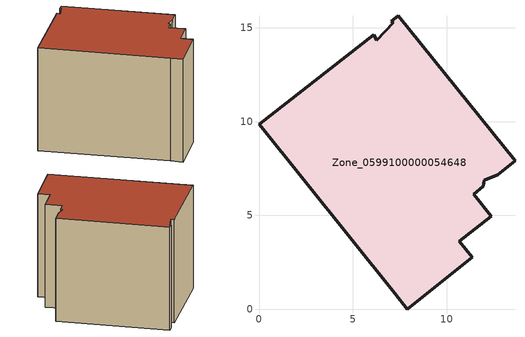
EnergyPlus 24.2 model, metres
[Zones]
Zone_0599100000054648
 floor ground (C_G): 11.99,6.87 11.95,6.54 11.42,6.12 12.36,4.96 10.66,3.62 11.34,2.77 7.9,0 7.22,0.87 0,9.86 6.11,14.62 6.26,14.34 7.14,15.27 7.04,15.35 7.42,15.64 13.63,7.9 12.7,7.16 z0
 wall outside (C_F): 7.9,0 11.34,2.77 10.66,3.62 12.36,4.96 11.42,6.12 11.95,6.54 11.99,6.87 12.7,7.16 13.63,7.9 7.42,15.64 7.04,15.35 7.14,15.27 6.26,14.34 6.11,14.62 0,9.86 7.22,0.87 7.9,0 z0:9.5
 roof outside (C_R): 11.95,6.54 11.99,6.87 12.7,7.16 13.63,7.9 7.42,15.64 7.04,15.35 7.14,15.27 6.26,14.34 6.11,14.62 0,9.86 7.22,0.87 7.9,0 11.34,2.77 10.66,3.62 12.36,4.96 11.42,6.12 z9.5
[BUILDING]
Pand.0599100000054648: North Axis=0; Terrain=City; Loads Convergence Tolerance Value=0.04; Temperature Convergence Tolerance Value=0.4; Solar Distribution=FullExterior; Maximum Number of Warmup Days=25; Minimum Number of Warmup Days=1
[Site:Location]
Rotterdam.The.Hague.AP_ZH_NLD Design_Conditions: Latitude=51.96; Longitude=4.45; Time Zone=1; Elevation=-4.5
[SITE:GROUNDTEMPERATURE:BUILDINGSURFACE]
18, 18, 18, 18, 18, 18, 18, 18, 18, 18, 18, 18
[MATERIAL] Thermal Absorptance=0.9; Solar Absorptance=0.7; Visible Absorptance=0.7
Name | Roughness | Thickness | Conductivity | Density | Specific Heat
G.TC.1946 | MediumSmooth | 0.15 | 1 | 540 | 1210
F.TC.1946 | Rough | 0.3 | 0.857143 | 1920 | 840
R.TC.1946 | MediumRough | 0.2 | 0.909091 | 1500 | 1000
[CONSTRUCTION]
C_G: G.TC.1946
C_F: F.TC.1946
C_R: R.TC.1946
[ZONE]
Zone_0599100000054648: Type=1; Multiplier=1; Ceiling Height=Autocalculate; Volume=Autocalculate; Floor Area=autocalculate; Part of Total Floor Area=Yes
[ZONEINFILTRATION:DESIGNFLOWRATE]
Infil_Zone_0599100000054648: Zone or ZoneList or Space or SpaceList=Zone_0599100000054648; Schedule=AlwaysOn; Design Flow Rate Calculation Method=Flow/Area; Flow Rate per Floor Area=0.003; Constant Term Coefficient=1; Temperature Term Coefficient=0; Velocity Term Coefficient=0; Velocity Squared Term Coefficient=0
[HVACTEMPLATE:ZONE:IDEALLOADSAIRSYSTEM]
Zone_0599100000054648: Maximum Heating Supply Air Temperature=50; Minimum Cooling Supply Air Temperature=13; Maximum Heating Supply Air Humidity Ratio=0.0156; Minimum Cooling Supply Air Humidity Ratio=0.0077; Heating Limit=NoLimit; Cooling Limit=NoLimit; Dehumidification Control Type=ConstantSensibleHeatRatio; Cooling Sensible Heat Ratio=0.7; Dehumidification Setpoint=60; Humidification Control Type=None; Humidification Setpoint=30; Outdoor Air Method=None; Outdoor Air Flow Rate per Person=0.00944; Outdoor Air Flow Rate per Zone Floor Area=0; Outdoor Air Flow Rate per Zone=0; Demand Controlled Ventilation Type=None; Outdoor Air Economizer Type=NoEconomizer; Heat Recovery Type=None; Sensible Heat Recovery Effectiveness=0.7; Latent Heat Recovery Effectiveness=0.65
[ZONECONTROL:THERMOSTAT]
ThermostatControl_Zone_0599100000054648: Zone or ZoneList=Zone_0599100000054648; Control Type Schedule=DualSetpointControlType; Control 1=Thermostat_Zone_0599100000054648; Temperature Difference Between Cutout And Setpoint=0
[THERMOSTATSETPOINT:DUALSETPOINT]
Thermostat_Zone_0599100000054648: Heating Setpoint Temperature Schedule=HeatingSetpoint_Zone_0599100000054648; Cooling Setpoint Temperature Schedule=CoolingSetpoint_Zone_0599100000054648
[SCHEDULE:COMPACT]
HeatingSetpoint_Zone_0599100000054648: Through: 12/31, For: AllDays, Until: 24:00, 21
CoolingSetpoint_Zone_0599100000054648: Through: 12/31, For: AllDays, Until: 24:00, 24
DualSetpointControlType: Through: 12/31, For: AllDays, Until: 24:00, 4
AlwaysOn: Through: 12/31, For: AllDays, Until: 24:00, 1
